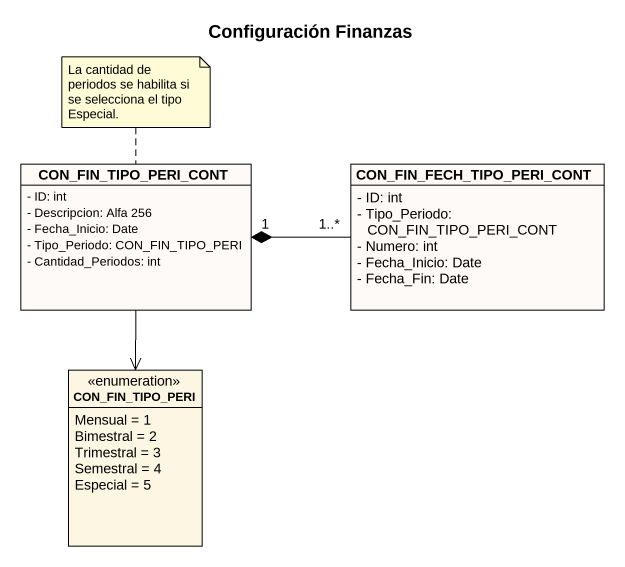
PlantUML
@startuml
title Configuración Finanzas
hide circle
hide empty members
skinparam classAttributeIconSize 0
class CON_FIN_TIPO_PERI_CONT #FDFAF7 {
  - ID: int
  - Descripcion: Alfa 256
  - Fecha_Inicio: Date
  - Tipo_Periodo: CON_FIN_TIPO_PERI
  - Cantidad_Periodos: int
}
class CON_FIN_FECH_TIPO_PERI_CONT #FDFAF7 {
  - ID: int
  - Tipo_Periodo: CON_FIN_TIPO_PERI_CONT
  - Numero: int
  - Fecha_Inicio: Date
  - Fecha_Fin: Date
}
enum CON_FIN_TIPO_PERI {
  Mensual = 1
  Bimestral = 2
  Trimestral = 3
  Semestral = 4
  Especial = 5
}
CON_FIN_TIPO_PERI_CONT --> CON_FIN_TIPO_PERI
CON_FIN_FECH_TIPO_PERI_CONT "1..*" -left-* "1" CON_FIN_TIPO_PERI_CONT
note top of CON_FIN_TIPO_PERI_CONT : La cantidad de periodos se habilita si se selecciona el tipo Especial.
@enduml
